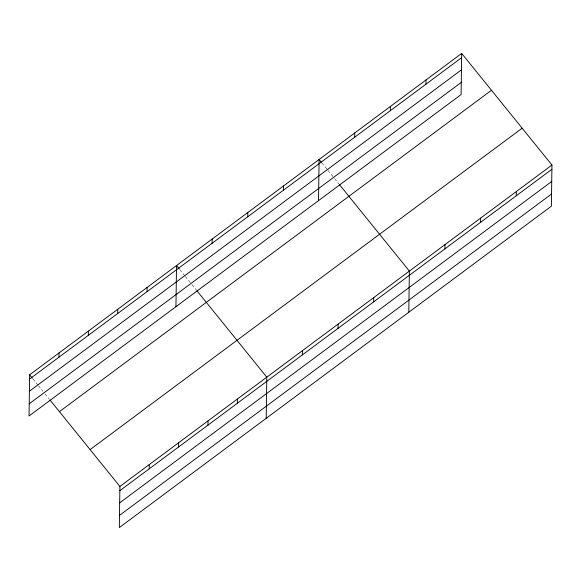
<?xml version="1.0" encoding="UTF-8"?>
<svg xmlns="http://www.w3.org/2000/svg" width="581" height="581" viewBox="0 0 581 581"><rect width="100%" height="100%" fill="white"/><g stroke="black" fill="none" stroke-linecap="round" stroke-linejoin="round"><path stroke-width="0.44" stroke-dasharray="2.9 2.18" d="M321.859 162.891L327.379 169.71M327.931 170.393L332.891 176.537M334.547 178.578L338.963 184.039M179.834 269.635L184.794 275.779M185.346 276.454L190.314 282.598M191.97 284.639L196.385 290.101M32.935 378.914L37.903 385.05M38.448 385.733L42.863 391.195M45.071 393.918L49.487 399.379"/><path stroke-width="0.87" d="M29.624 374.818L29.05 415.967L461.103 94.565L461.677 53.423L29.624 374.818L32.383 378.231M58.942 357.221L59.008 352.965M88.327 335.36L88.385 331.112M117.703 313.508L117.761 309.252M50.039 400.055L119.897 486.435L119.323 527.577L551.376 206.182L551.95 165.033L461.677 53.423M147.087 291.655L147.146 287.399M149.215 468.831L149.273 464.582M175.949 306.688L176.522 265.546L179.282 268.952M178.599 446.978L178.657 442.722M207.976 425.118L208.034 420.869M212.109 243.279L212.167 239.031M237.353 403.265L237.411 399.016M247.753 216.764L247.811 212.515M266.221 418.305L266.795 377.156L196.937 290.783M283.397 190.248L283.455 186M302.381 354.897L302.44 350.641M318.526 200.627L319.1 159.484L321.308 162.208M338.026 328.381L338.084 324.125M354.686 137.218L354.744 132.969M373.67 301.866L373.728 297.61M390.33 110.702L390.388 106.454M408.799 312.244L409.373 271.095L339.515 184.722M425.975 84.187L426.033 79.938M444.959 248.835L445.017 244.579M480.603 222.32L480.661 218.064M516.248 195.804L516.306 191.548M29.566 379.073L461.619 57.672M29.399 391.245L461.452 69.843M29.217 403.795L461.278 82.393M59.415 411.653L491.468 90.251M90.106 449.6L522.159 128.198M119.897 486.435L551.95 165.033M119.839 490.691L551.892 169.289M119.664 502.863L551.718 181.461M119.49 515.405L551.543 194.003"/></g></svg>
